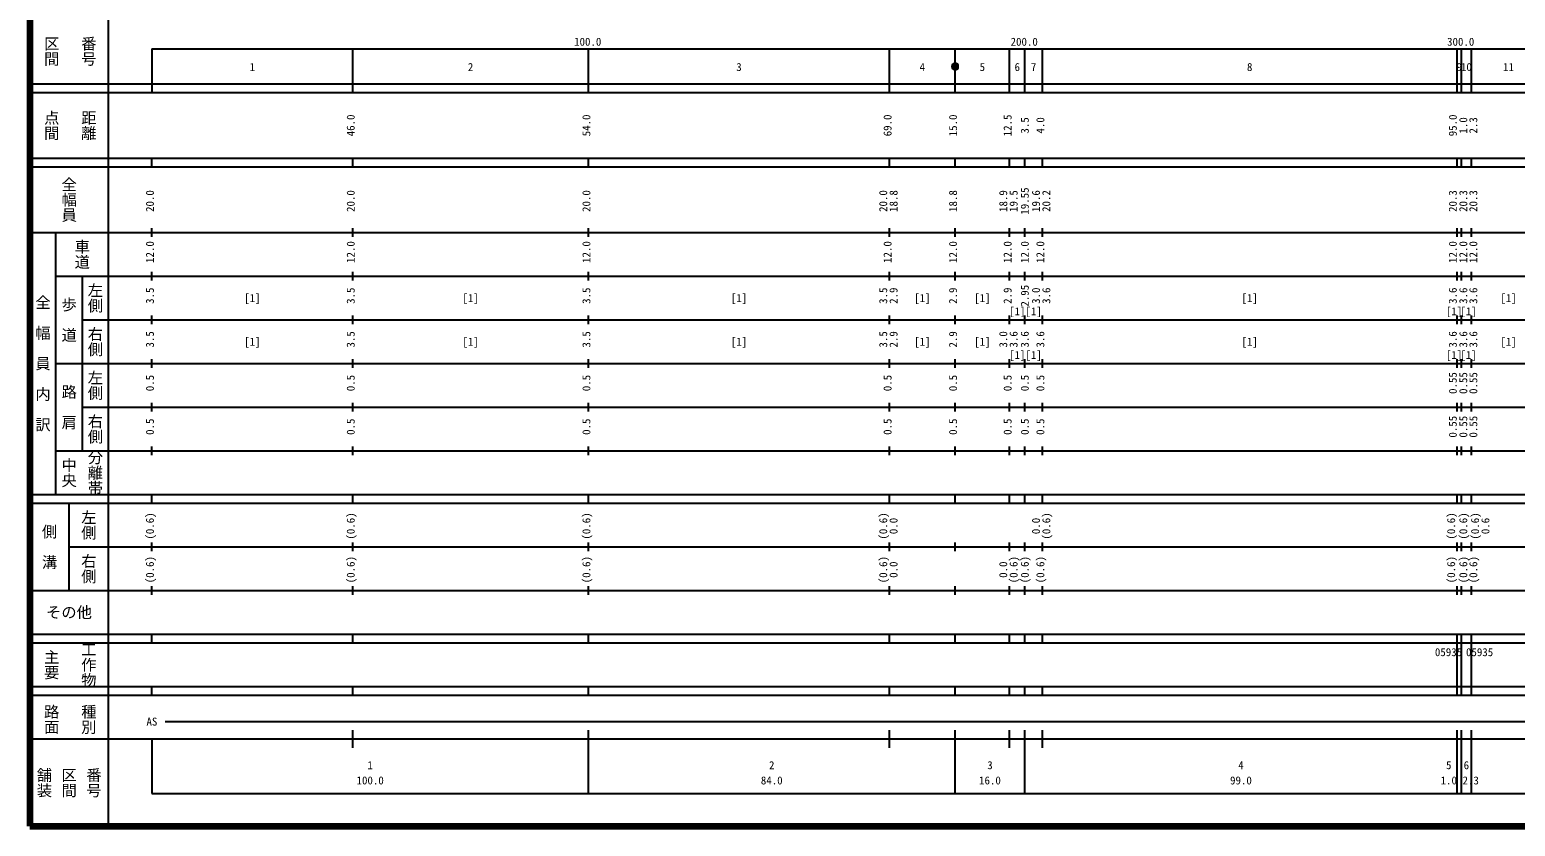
# Model space of a CAD drawing. Units: millimetres on the paper, enlarged 1000 times. Extents: x 40000 to 215591630, y -28393650 to 380000.
# Drawn here: x 40000 to 380353, y 20000 to 202409 of the extents above; entities that cross this region are included whole.
import ezdxf
from ezdxf.enums import TextEntityAlignment as Align

# ---------------------------------------------------------------- set-up
doc = ezdxf.new("R2010")
doc.units = ezdxf.units.MM
doc.header["$LTSCALE"] = 1000
doc.layers.add('M-TTL', color=2, linetype='Continuous', lineweight=140)
doc.layers.add('M-TTL-BAND', color=7, linetype='Continuous', lineweight=25)
doc.styles.add('@ＭＳ ゴシック', font='')
doc.styles.add('ＭＳ ゴシック', font='')
doc.styles.get('@ＭＳ ゴシック').set_extended_font_data('@MS Gothic')
doc.styles.get('ＭＳ ゴシック').set_extended_font_data('MS Gothic')

msp = doc.modelspace()

# ---------------------------------------------------------------- hatches: boundary and pattern name
at = {"layer": 'M-TTL-BAND'}
msp.add_hatch(color=256, dxfattribs=at).paths.add_polyline_path([(252750, 194000, 1), (251250, 194000, 1)])

# ---------------------------------------------------------------- linework, layer by layer
at = {"layer": 'M-TTL'}
for p, q in [((40000, 380000), (40000, 20000)), ((40000, 20000), (680000, 20000))]:
    msp.add_line(p, q, dxfattribs=at)
at = {"layer": 'M-TTL-BAND'}
for p, q in [((58000, 370000), (58000, 20000)), ((68000, 198000), (579000, 198000)), ((68000, 198000), (68000, 188000)), ((114000, 188000), (114000, 198000)), ((168000, 188000), (168000, 198000)), ((237000, 188000), (237000, 198000)), ((252000, 188000), (252000, 198000)), ((264500, 188000), (264500, 198000)), ((268000, 188000), (268000, 198000)), ((272000, 188000), (272000, 198000)), ((367000, 188000), (367000, 198000)), ((368000, 188000), (368000, 198000)), ((370300, 188000), (370300, 198000)), ((40000, 190000), (579000, 190000)), ((40000, 188000), (579000, 188000)), ((40000, 173000), (579000, 173000)), ((40000, 171000), (579000, 171000)), ((68000, 171000), (68000, 173000)), ((114000, 171000), (114000, 173000)), ((168000, 171000), (168000, 173000)), ((237000, 171000), (237000, 173000)), ((252000, 171000), (252000, 173000)), ((264500, 171000), (264500, 173000)), ((268000, 171000), (268000, 173000)), ((272000, 171000), (272000, 173000)), ((367000, 171000), (367000, 173000)), ((368000, 171000), (368000, 173000)), ((370300, 171000), (370300, 173000)), ((68000, 155000), (68000, 157000)), ((114000, 155000), (114000, 157000)), ((168000, 155000), (168000, 157000)), ((237000, 155000), (237000, 157000)), ((252000, 155000), (252000, 157000)), ((264500, 155000), (264500, 157000)), ((268000, 155000), (268000, 157000)), ((272000, 155000), (272000, 157000)), ((367000, 155000), (367000, 157000)), ((368000, 155000), (368000, 157000)), ((370300, 155000), (370300, 157000)), ((40000, 156000), (579000, 156000)), ((46000, 96000), (46000, 156000)), ((68000, 145000), (68000, 147000)), ((114000, 145000), (114000, 147000)), ((168000, 145000), (168000, 147000)), ((237000, 145000), (237000, 147000)), ((252000, 145000), (252000, 147000)), ((264500, 145000), (264500, 147000)), ((268000, 145000), (268000, 147000)), ((272000, 145000), (272000, 147000)), ((367000, 145000), (367000, 147000)), ((368000, 145000), (368000, 147000)), ((370300, 145000), (370300, 147000)), ((46000, 146000), (579000, 146000)), ((52000, 146000), (52000, 106000)), ((68000, 135000), (68000, 137000)), ((114000, 135000), (114000, 137000)), ((168000, 135000), (168000, 137000)), ((237000, 135000), (237000, 137000)), ((252000, 135000), (252000, 137000)), ((264500, 135000), (264500, 137000)), ((268000, 135000), (268000, 137000)), ((272000, 135000), (272000, 137000)), ((367000, 135000), (367000, 137000)), ((368000, 135000), (368000, 137000)), ((370300, 135000), (370300, 137000)), ((52000, 136000), (579000, 136000)), ((46000, 126000), (579000, 126000)), ((68000, 125000), (68000, 127000)), ((114000, 125000), (114000, 127000)), ((168000, 125000), (168000, 127000)), ((237000, 125000), (237000, 127000)), ((252000, 125000), (252000, 127000)), ((264500, 125000), (264500, 127000)), ((268000, 125000), (268000, 127000)), ((272000, 125000), (272000, 127000)), ((367000, 125000), (367000, 127000)), ((368000, 125000), (368000, 127000)), ((370300, 125000), (370300, 127000)), ((52000, 116000), (579000, 116000)), ((68000, 115000), (68000, 117000)), ((114000, 115000), (114000, 117000)), ((168000, 115000), (168000, 117000)), ((237000, 115000), (237000, 117000)), ((252000, 115000), (252000, 117000)), ((264500, 115000), (264500, 117000)), ((268000, 115000), (268000, 117000)), ((272000, 115000), (272000, 117000)), ((367000, 115000), (367000, 117000)), ((368000, 115000), (368000, 117000)), ((370300, 115000), (370300, 117000)), ((46000, 106000), (579000, 106000)), ((68000, 105000), (68000, 107000)), ((114000, 105000), (114000, 107000)), ((168000, 105000), (168000, 107000)), ((237000, 105000), (237000, 107000)), ((252000, 105000), (252000, 107000)), ((264500, 105000), (264500, 107000)), ((268000, 105000), (268000, 107000)), ((272000, 105000), (272000, 107000)), ((367000, 105000), (367000, 107000)), ((368000, 105000), (368000, 107000)), ((370300, 105000), (370300, 107000)), ((40000, 96000), (579000, 96000)), ((68000, 94000), (68000, 96000)), ((114000, 94000), (114000, 96000)), ((168000, 94000), (168000, 96000)), ((237000, 94000), (237000, 96000)), ((252000, 94000), (252000, 96000)), ((264500, 94000), (264500, 96000)), ((268000, 94000), (268000, 96000)), ((272000, 94000), (272000, 96000)), ((367000, 94000), (367000, 96000)), ((368000, 94000), (368000, 96000)), ((370300, 94000), (370300, 96000)), ((40000, 94000), (579000, 94000)), ((49000, 94000), (49000, 74000)), ((49000, 84000), (579000, 84000)), ((68000, 83000), (68000, 85000)), ((114000, 83000), (114000, 85000)), ((168000, 83000), (168000, 85000)), ((237000, 83000), (237000, 85000)), ((252000, 83000), (252000, 85000)), ((264500, 83000), (264500, 85000)), ((268000, 83000), (268000, 85000)), ((272000, 83000), (272000, 85000)), ((367000, 83000), (367000, 85000)), ((368000, 83000), (368000, 85000)), ((370300, 83000), (370300, 85000)), ((68000, 73000), (68000, 75000)), ((114000, 73000), (114000, 75000)), ((168000, 73000), (168000, 75000)), ((237000, 73000), (237000, 75000)), ((252000, 73000), (252000, 75000)), ((264500, 73000), (264500, 75000)), ((268000, 73000), (268000, 75000)), ((272000, 73000), (272000, 75000)), ((367000, 73000), (367000, 75000)), ((368000, 73000), (368000, 75000)), ((370300, 73000), (370300, 75000)), ((40000, 74000), (579000, 74000)), ((40000, 64000), (579000, 64000)), ((40000, 62000), (579000, 62000)), ((68000, 62000), (68000, 64000)), ((114000, 62000), (114000, 64000)), ((168000, 62000), (168000, 64000)), ((237000, 62000), (237000, 64000)), ((252000, 62000), (252000, 64000)), ((264500, 62000), (264500, 64000)), ((268000, 62000), (268000, 64000)), ((272000, 62000), (272000, 64000)), ((367000, 62000), (367000, 64000)), ((367000, 52000), (367000, 62000)), ((368000, 62000), (368000, 64000)), ((368000, 52000), (368000, 62000)), ((368000, 52000), (368000, 62000)), ((370300, 62000), (370300, 64000)), ((370300, 52000), (370300, 62000)), ((40000, 52000), (579000, 52000)), ((68000, 50000), (68000, 52000)), ((114000, 50000), (114000, 52000)), ((168000, 50000), (168000, 52000)), ((237000, 50000), (237000, 52000)), ((252000, 50000), (252000, 52000)), ((264500, 50000), (264500, 52000)), ((268000, 50000), (268000, 52000)), ((272000, 50000), (272000, 52000)), ((367000, 50000), (367000, 52000)), ((368000, 50000), (368000, 52000)), ((370300, 50000), (370300, 52000)), ((40000, 50000), (579000, 50000)), ((71000, 44000), (565000, 44000)), ((114000, 38000), (114000, 42000)), ((168000, 27500), (168000, 42000)), ((237000, 38000), (237000, 42000)), ((252000, 27500), (252000, 42000)), ((264500, 38000), (264500, 42000)), ((268000, 27500), (268000, 42000)), ((272000, 38000), (272000, 42000)), ((367000, 27500), (367000, 42000)), ((368000, 27500), (368000, 42000)), ((370300, 27500), (370300, 42000)), ((40000, 40000), (579000, 40000)), ((68000, 40000), (68000, 27500)), ((68000, 27500), (579000, 27500))]:
    msp.add_line(p, q, dxfattribs=at)
msp.add_lwpolyline([(252750, 194000, 1), (251250, 194000, 1)], format="xyb", close=True, dxfattribs=at)

# ---------------------------------------------------------------- texts
at = {"layer": 'M-TTL-BAND', "style": '@ＭＳ ゴシック'}
for s, p in [('番号', (53500, 197500)), ('区間', (45000, 197500)), ('点間', (45000, 180500)), ('距離', (53500, 180500)), ('全幅員', (49000, 163500)), ('車道', (52000, 151000)), ('左側', (55000, 141000)), ('全\u3000幅\u3000員\u3000内\u3000訳', (43000, 126000)), ('歩\u3000道', (49000, 136000)), ('右側', (55000, 131000)), ('左側', (55000, 121000)), ('路\u3000肩', (49000, 116000)), ('右側', (55000, 111000)), ('分離帯', (55000, 101000)), ('中央', (49000, 101000)), ('左側', (53500, 89000)), ('側\u3000溝', (44500, 84000)), ('右側', (53500, 79000)), ('工作物', (53500, 57000)), ('主要', (45000, 57000)), ('路面', (45000, 44500)), ('種別', (53500, 44500)), ('舗装', (43333, 30000)), ('区間', (49000, 30000)), ('番号', (54667, 30000))]:
    msp.add_text(s, height=2566, rotation=270, dxfattribs=at).set_placement(p, align=Align.MIDDLE_CENTER)
at = {"layer": 'M-TTL-BAND', "style": 'ＭＳ ゴシック'}
for s, p in [('100.0', (167844, 198195)), ('200.0', (267844, 198195)), ('300.0', (367844, 198195)), ('1', (91000, 192405)), ('2', (141000, 192405)), ('3', (202500, 192405)), ('4', (244500, 192405)), ('5', (258250, 192405)), ('6', (266250, 192405)), ('7', (270000, 192405)), ('8', (319500, 192405)), ('9', (367500, 192405)), ('10', (369150, 192405)), ('11', (378800, 192405)), ('[1]', (91000, 139500)), ('[1]', (141000, 139500)), ('[1]', (202500, 139500)), ('[1]', (244500, 139500)), ('[1]', (258250, 139500)), ('[1]', (319500, 139500)), ('[1]', (378800, 139500)), ('[1]', (266250, 136462)), ('[1]', (270000, 136462)), ('[1]', (366333, 136462)), ('[1]', (369636, 136462)), ('[1]', (91000, 129500)), ('[1]', (141000, 129500)), ('[1]', (202500, 129500)), ('[1]', (244500, 129500)), ('[1]', (258250, 129500)), ('[1]', (319500, 129500)), ('[1]', (378800, 129500)), ('[1]', (266250, 126462)), ('[1]', (270000, 126462)), ('[1]', (366333, 126462)), ('[1]', (369636, 126462)), ('AS', (68000, 42500)), ('1', (118000, 32523)), ('2', (210000, 32523)), ('3', (260000, 32523)), ('4', (317500, 32523)), ('5', (365111, 32523)), ('6', (369150, 32523)), ('100.0', (118000, 29033)), ('84.0', (210000, 29033)), ('16.0', (260000, 29033)), ('99.0', (317500, 29033)), ('1.0', (365111, 29033)), ('2.3', (370146, 29033))]:
    msp.add_text(s, height=1833, dxfattribs=at).set_placement(p, align=Align.BOTTOM_CENTER)
for s, p in [('46.0', (115000, 180500)), ('54.0', (169000, 180500)), ('69.0', (238000, 180500)), ('15.0', (253000, 180500)), ('12.5', (265500, 180500)), ('3.5', (269436, 180500)), ('4.0', (273000, 180500)), ('95.0', (367494, 180500)), ('1.0', (369896, 180500)), ('2.3', (372196, 180500)), ('20.0', (69000, 163174)), ('20.0', (115000, 163174)), ('20.0', (169000, 163174)), ('20.0', (237000, 163174)), ('18.8', (239370, 163174)), ('18.8', (253000, 163174)), ('18.9', (264500, 163174)), ('19.5', (266870, 163174)), ('19.55', (269436, 163174)), ('19.6', (272000, 163174)), ('20.2', (274370, 163174)), ('20.3', (367494, 163174)), ('20.3', (369896, 163174)), ('20.3', (372196, 163174)), ('12.0', (69000, 151500)), ('12.0', (115000, 151500)), ('12.0', (169000, 151500)), ('12.0', (238000, 151500)), ('12.0', (253000, 151500)), ('12.0', (265500, 151500)), ('12.0', (269436, 151500)), ('12.0', (273000, 151500)), ('12.0', (367494, 151500)), ('12.0', (369896, 151500)), ('12.0', (372196, 151500)), ('3.5', (69000, 141500)), ('3.5', (115000, 141500)), ('3.5', (169000, 141500)), ('3.5', (237000, 141500)), ('2.9', (239370, 141500)), ('2.9', (253000, 141500)), ('2.9', (265500, 141500)), ('2.95', (269436, 141500)), ('3.0', (272000, 141500)), ('3.6', (274370, 141500)), ('3.6', (367494, 141500)), ('3.6', (369896, 141500)), ('3.6', (372196, 141500)), ('3.5', (69000, 131500)), ('3.5', (115000, 131500)), ('3.5', (169000, 131500)), ('3.5', (237000, 131500)), ('2.9', (239370, 131500)), ('2.9', (253000, 131500)), ('3.0', (264500, 131500)), ('3.6', (266870, 131500)), ('3.6', (269436, 131500)), ('3.6', (273000, 131500)), ('3.6', (367494, 131500)), ('3.6', (369896, 131500)), ('3.6', (372196, 131500)), ('0.5', (69000, 121500)), ('0.5', (115000, 121500)), ('0.5', (169000, 121500)), ('0.5', (238000, 121500)), ('0.5', (253000, 121500)), ('0.5', (265500, 121500)), ('0.5', (269436, 121500)), ('0.5', (273000, 121500)), ('0.55', (367494, 121500)), ('0.55', (369896, 121500)), ('0.55', (372196, 121500)), ('0.5', (69000, 111500)), ('0.5', (115000, 111500)), ('0.5', (169000, 111500)), ('0.5', (238000, 111500)), ('0.5', (253000, 111500)), ('0.5', (265500, 111500)), ('0.5', (269436, 111500)), ('0.5', (273000, 111500)), ('0.55', (367494, 111500)), ('0.55', (369896, 111500)), ('0.55', (372196, 111500)), ('(0.6)', (69000, 88764)), ('(0.6)', (115000, 88764)), ('(0.6)', (169000, 88764)), ('(0.6)', (237000, 88764)), ('0.0', (239370, 88764)), ('0.0', (272000, 88764)), ('(0.6)', (274370, 88764)), ('(0.6)', (367116, 88764)), ('(0.6)', (369896, 88764)), ('(0.6)', (372596, 88764)), ('0.6', (374966, 88764)), ('(0.6)', (69000, 78764)), ('(0.6)', (115000, 78764)), ('(0.6)', (169000, 78764)), ('(0.6)', (237000, 78764)), ('0.0', (239370, 78764)), ('0.0', (264500, 78764)), ('(0.6)', (266870, 78764)), ('(0.6)', (269436, 78764)), ('(0.6)', (273000, 78764)), ('(0.6)', (367116, 78764)), ('(0.6)', (369896, 78764)), ('(0.6)', (372196, 78764))]:
    msp.add_text(s, height=1833, rotation=90, dxfattribs=at).set_placement(p, align=Align.BOTTOM_CENTER)
msp.add_text('その他', height=2566, dxfattribs=at).set_placement((49000, 69000), align=Align.MIDDLE_CENTER)
for p in [(361936, 58405), (369061, 58405)]:
    msp.add_text('05935', height=1833, dxfattribs=at).set_placement(p, align=Align.BOTTOM_LEFT)

doc.saveas('drawing.dxf')
